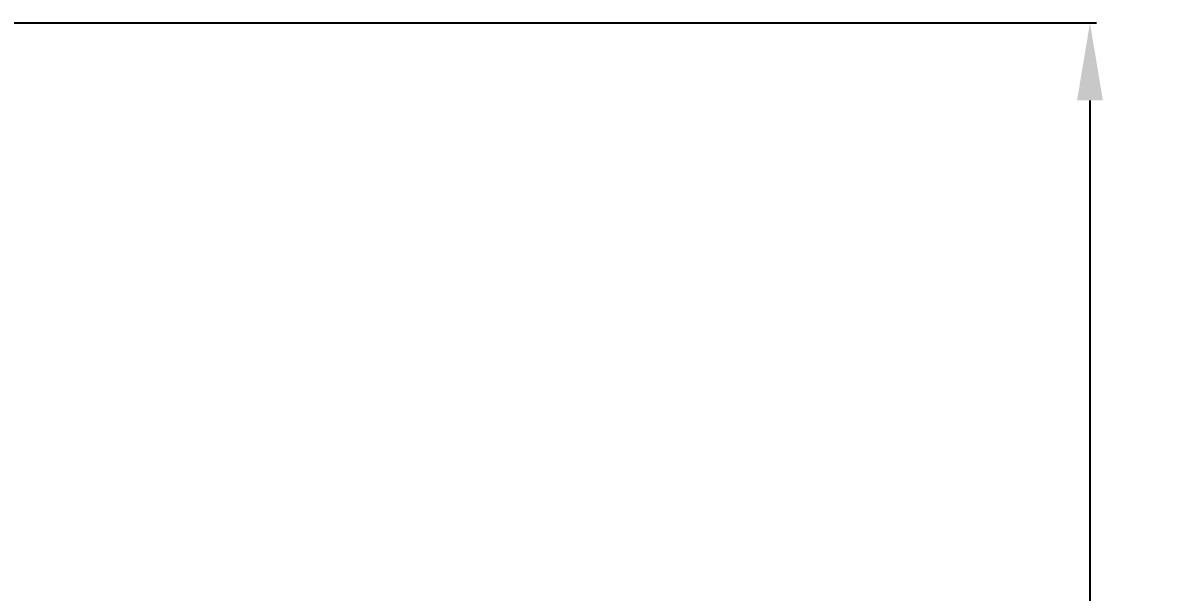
# Model space of a CAD drawing. Header units: millimetres. Extents: x -72.7 to -47.1, y -39 to 4.3.
# Drawn here: x -52.829 to -50.167, y -7.093 to -5.771 of the extents above; entities that cross this region are included whole.
import ezdxf

# ---------------------------------------------------------------- set-up
doc = ezdxf.new("R2010")
doc.units = ezdxf.units.MM
doc.layers.add('DIM', color=4, linetype='Continuous', lineweight=18)
doc.styles.get("Standard").update_dxf_attribs({"font": 'SimSun.ttf'})
doc.dimstyles.new('ISO-25', dxfattribs={"dimtxt": 0.1, "dimasz": 0.08, "dimexe": 0.015, "dimexo": 0.015, "dimgap": 0.02, "dimtad": 0, "dimzin": 1, "dimdsep": 46, "dimtxsty": 'Standard', "dimcen": 0.1, "dimadec": 0, "dimazin": 0, "dimtfac": 1, "dimtmove": 0, "dimatfit": 3, "dimfxl": 1, "dimarcsym": 0})

# ---------------------------------------------------------------- blocks, each defined once
blk = doc.blocks.new('*D2')
at = {"layer": 'Defpoints', "color": 0, "transparency": 16777216}
for p in [(4685.7933, 1749.8631), (4685.7933, 1740.5631), (4689.9431, 1740.5631)]:
    blk.add_point(p, dxfattribs=at)
at = {"layer": 'DIM', "color": 0, "lineweight": -2, "transparency": 16777216}
for p, q in [((4685.8083, 1749.8631), (4689.9581, 1749.8631)), ((4689.9431, 1749.6831), (4689.9431, 1745.931)), ((4689.9431, 1740.7431), (4689.9431, 1743.5437)), ((4685.8083, 1740.5631), (4689.9581, 1740.5631))]:
    blk.add_line(p, q, dxfattribs=at)
at = {"layer": 'DIM', "color": 0, "transparency": 16777216}
for points in [[(4689.9131, 1749.6831), (4689.9731, 1749.6831), (4689.9431, 1749.8631)], [(4689.9131, 1740.7431), (4689.9731, 1740.7431), (4689.9431, 1740.5631)]]:
    blk.add_solid(points, dxfattribs=at)
at = {"layer": 'DIM', "color": 0, "lineweight": 9, "transparency": 16777216, "insert": (4689.9431, 1744.7373), "char_height": 0.28, "attachment_point": 5, "rotation": 90}
blk.add_mtext('9.300±0.025', dxfattribs=at)

msp = doc.modelspace()

# ---------------------------------------------------------------- dimensions: what is measured, and where the dimension line sits
at = {"layer": 'DIM', "lineweight": 9}
dim = msp.add_linear_dim(base=(-50.3511, -15.0707, -0.0526), p1=(-54.5009, -5.7707, -0.0526), p2=(-54.5009, -15.0707, -0.0526), angle=90, dimstyle='ISO-25', override={"dimtxt": 0.28, "dimasz": 0.18, "dimgap": 0.02, "dimdec": 3, "dimtol": 1, "dimlim": 0, "dimtp": 0.025, "dimtm": 0.025, "dimtdec": 3, "dimfxl": 0.0072, "dimarcsym": 2}, dxfattribs=at)
dim.commit()
dim.dimension.update_dxf_attribs({"geometry": '*D2', "text_midpoint": (-50.3511, -10.8964, -0.0526), "dimtype": 128, "insert": (-4740.2942, -1755.6338, -0.0526)})

doc.saveas('drawing.dxf')
